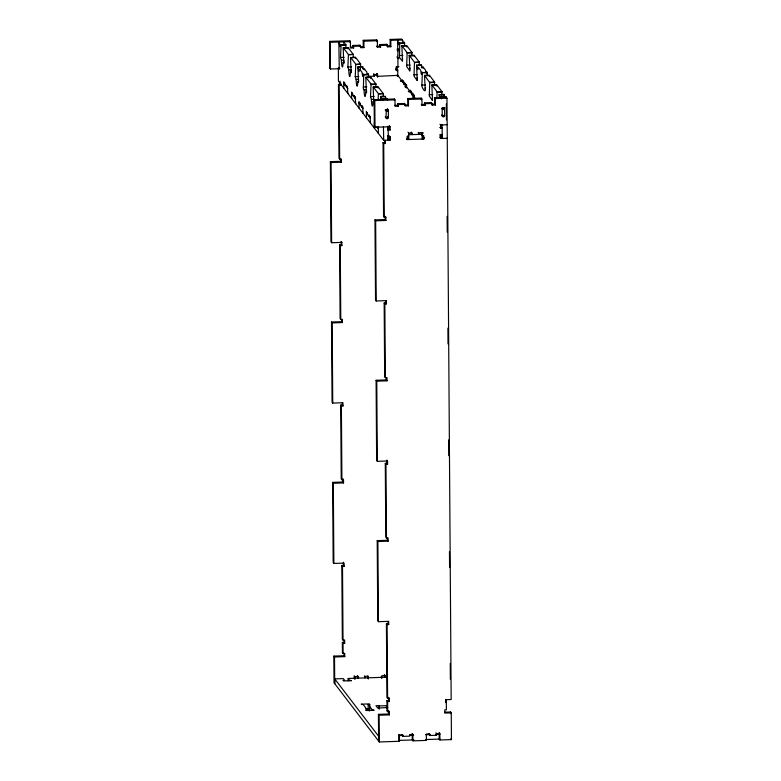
<?xml version="1.0" encoding="UTF-8"?>
<svg xmlns="http://www.w3.org/2000/svg" width="781" height="781" viewBox="0 0 781 781"><rect width="100%" height="100%" fill="white"/><g stroke="black" fill="none" stroke-linecap="round" stroke-linejoin="round"><path stroke-width="1.17" d="M353.276 54.397L348.023 47.514L343.181 47.67L348.433 54.524L353.276 54.367L348.424 54.973L347.877 67.283L348.795 69.831A5.711 0.771 88.1 0 0 349.624 76.479A5.711 0.771 88.1 0 0 350.376 71.901L351.147 72.76L350.542 57.716L355.394 57.589L355.433 58.448M360.627 64.003L355.775 64.53L360.627 64.003L355.375 57.111L350.542 57.687M383.256 93.574L378.004 86.681L373.162 86.837L378.414 93.7L383.256 93.544L378.404 94.15L378.17 99.431M419.329 62.099L414.076 55.207L409.234 55.363L414.486 62.226L419.329 62.07L414.477 62.665L414.018 76.099L417.103 80.482M427.256 72.428L422.414 72.584L427.246 72.867L426.709 71.784L426.553 72.994M358.499 82.366L357.883 66.902L362.726 66.717L363.458 69.158M348.082 48.842L348.043 47.983L343.191 48.08L343.767 63.202L343.025 62.295A5.711 0.771 88.1 0 1 342.273 66.873A5.711 0.771 88.1 0 1 341.443 60.225L340.526 57.677L341.072 45.366L345.924 44.79L341.082 44.927L340.516 44.302L340.018 46.704L338.847 41.998L339.257 69.021L338.583 68.142M367.871 74.498L368.066 73.697L368.554 74.781L363.702 74.937L363.165 73.853L362.677 76.294L361.984 72.252L359.641 69.177L359.026 71.54L357.883 66.902M404.148 42.233L404.617 43.306L399.774 43.463L399.218 42.399L398.72 44.8L397.549 40.095L397.841 51.077L397.148 49.974M434.607 82.454L429.755 82.63L424.513 75.327L429.355 75.171L434.607 82.034L434.461 85.49M345.924 45.181L345.788 48.227M373.689 102.36L373.006 101.471A5.711 0.771 88.1 0 1 372.254 106.05A5.711 0.771 88.1 0 1 371.424 99.402L370.506 96.854L371.063 84.123L365.811 77.241L370.653 77.075L375.905 83.938L375.768 87.404M409.761 70.876L406.667 66.483L407.135 52.649L401.883 45.757L406.725 45.601L411.977 52.464L411.831 55.929M422.404 73.004L421.857 85.1C421.31 87.15 425.733 93.622 425.255 89.532L424.522 75.767L429.374 75.64L429.413 76.499M436.833 98.269L437.116 91.816L431.864 84.934L436.706 84.778L441.958 91.631L441.812 95.097M353.276 54.816L353.168 57.081M355.775 64.579L355.228 76.792L356.146 79.437A5.711 0.771 88.1 0 0 356.976 86.086A5.711 0.771 88.1 0 0 357.727 81.507L358.411 82.395M371.053 84.543L375.905 84.387M383.256 93.993L383.149 96.248M407.126 53.069L411.968 52.913M419.319 62.509L419.182 65.526M437.106 92.236L441.948 92.08M360.412 68.953L360.451 68.191M360.48 67.439L360.617 64.423M363.38 88.888L363.702 74.937M368.417 77.797L368.554 74.781M399.452 57.413L399.774 43.463M404.519 45.571L404.617 43.306M427.148 75.132L427.246 72.867M432.391 100.446L429.296 96.053L429.755 82.63M387.825 116.73L388.391 117.462L385.97 117.54L386.37 109.857A1.425 1.386 -37.4 0 1 387.776 109.77L388.342 110.492L388.391 117.462A1.22 1.191 -37.4 0 1 387.191 118.712A1.22 1.191 -37.4 0 1 385.97 117.54L385.287 116.662M345.241 44.937L345.378 44.127M364.278 69.802L364.424 69.001M382.065 99.529L382.202 98.728L382.749 100.3M386.898 99.578L387.054 98.572L387.601 100.144M403.923 43.424L404.08 42.213M422.96 68.298L423.117 67.088M440.738 98.025L440.904 96.815L441.46 98.855M373.787 102.331L373.172 87.287L378.024 87.15L378.063 88.009M373.874 101.833L373.884 101.774A5.711 0.771 88.1 0 1 373.845 99.324L371.424 99.402M445.57 98.055L445.746 96.659L446.976 98.181L451.174 699.512L446.322 699.669L446.39 709.831L444.779 709.88L444.799 713.092L451.262 712.877L451.447 739.607L439.869 739.978L439.195 739.09L439.156 733.076M417.21 80.433L416.595 65.409L421.437 65.282L421.574 67.859M432.479 100.417L431.864 84.992M409.849 70.856L409.234 55.363M397.138 49.125L397.392 48.891A1.425 1.386 -37.4 0 1 398.144 48.656M412.641 93.144C410.24 92.841 413.012 96.19 414.486 95.565M404.792 82.893C402.361 82.581 405.173 85.949 406.637 85.314M339.842 68.699L330.412 69.011L329.738 68.123L329.553 41.393L349.742 40.739L350.425 41.627L350.464 48.041L353.695 47.934L353.012 45.444L360.012 45.22L360.705 47.709L363.926 47.602L363.887 41.188L363.204 40.3L376.667 39.86L377.35 40.749L377.399 47.163L380.63 47.065L379.937 44.566L386.937 44.341L387.63 46.831L390.861 46.723L390.812 40.309L390.139 39.431L401.717 39.05L402.898 40.622L403.142 42.613M329.553 41.393L330.226 42.281L350.425 41.627M363.887 41.188L377.35 40.749M390.812 40.309L402.391 39.938L402.4 40.876M399.784 43.014L404.626 42.887M353.686 46.333L360.685 46.108M380.611 45.454L387.62 45.23M350.191 47.143L353.022 47.045L353.695 47.934M360.422 46.811L363.253 46.714L363.926 47.602M376.92 46.274L379.947 46.177L380.63 47.065M390.861 46.723L390.178 45.845L386.946 45.942L387.63 46.831M401.883 45.815L406.745 46.069L406.784 46.928M407.135 52.649L411.977 52.464M340.526 57.443L344.157 57.325M399.228 55.529L402.859 55.412M409.244 55.832L414.086 55.676L414.135 56.535M341.443 60.225L343.865 60.147A5.711 0.771 88.1 0 0 343.982 63.027M347.877 67.049L351.509 66.932M406.579 65.135L410.21 65.018M416.595 65.379L421.428 64.813L422.179 67.478M329.738 68.123L330.675 68.093M338.222 67.849L339.159 67.82M357.893 67.351L362.726 66.746M398.945 66.785L396.113 66.873L396.143 70.075L397.754 70.026L397.802 76.538M348.795 69.831L351.216 69.753A5.711 0.771 88.1 0 0 351.304 72.233M363.712 74.488L368.554 74.361M373.66 73.648L374.343 74.527L377.574 74.429L377.594 77.231M373.552 75.249L376.92 75.142L377.819 76.323L397.793 75.376L402.02 80.892L400.399 80.941L402.469 81.488M355.228 76.645L358.86 76.528M413.93 74.742L417.562 74.625M368.232 76.333L374.353 76.138L374.343 74.527M365.811 77.29L370.672 77.553L370.711 78.412M356.146 79.437L358.567 79.359A5.711 0.771 88.1 0 0 358.635 81.429M338.466 84.416L340.086 84.358L340.76 85.246L339.149 85.295L338.466 84.416L338.983 158.172L339.657 159.06L341.277 159.012L341.297 162.214L331.066 162.546L330.392 161.657L340.623 161.325L341.297 162.214M371.063 84.123L375.905 83.938M429.765 82.19L434.607 82.034M363.155 87.013L366.787 86.886M421.857 85.1L425.489 84.983M431.873 85.402L436.725 85.246L436.764 86.105M406.54 86.808L404.929 86.857L406.999 87.394L409.859 91.143L408.248 91.192L408.697 91.787L410.318 91.738M363.39 88.907L364.073 89.795L366.494 89.717A5.711 0.771 88.1 0 0 366.611 92.597M437.116 91.816L441.958 91.631M370.506 96.61L374.138 96.493M429.208 94.706L432.84 94.589M380.659 99.49L380.513 96.444L385.355 96.288L386.087 98.728M439.41 98.445L439.215 94.54L444.057 94.384L444.828 97.283M380.523 96.912L385.375 96.756L385.463 98.474M439.225 95.009L444.077 94.852L444.213 97.43M414.389 97.059L412.768 97.108L414.838 97.645M382.27 98.738L387.112 98.582M440.972 96.834L445.814 96.678M390.1 129.978L389.416 129.09L387.806 129.138L388.479 130.027L390.1 129.978L390.07 126.766L374.997 127.254L374.314 126.376L374.128 99.646L394.327 98.992L395.001 99.88L395.049 106.294L398.281 106.187L397.588 103.697L404.587 103.463L405.28 105.962L408.512 105.855L408.463 99.441L407.789 98.552L421.252 98.113L421.935 99.002L421.974 105.415L425.206 105.308L424.513 102.819L431.522 102.594L432.205 105.084L435.437 104.976L435.398 98.562L434.714 97.674L446.293 97.303L446.302 98.23M374.128 99.646L374.812 100.534L395.001 99.88M408.463 99.441L421.935 99.002M435.398 98.562L446.976 98.181M398.271 104.586L405.271 104.351M425.196 103.707L432.196 103.483M394.776 105.386L397.597 105.298L398.281 106.187M405.007 105.054L407.838 104.966L408.512 105.855M425.206 105.308L424.532 104.42L421.301 104.527L421.974 105.415M431.522 102.594L431.532 104.195L434.763 104.088L435.437 104.976M442.505 107.807L444.926 107.729M374.314 126.376L375.261 126.337M440.015 124.238L440.699 125.126L446.986 124.687M440.142 127.44L441.655 127.391L442.339 128.279L440.718 128.328L440.045 127.44M408.014 132.223L408.688 133.112L411.919 133.004L411.929 134.615L411.245 132.419M423.429 133.024L421.271 133.092L422.179 134.283L422.209 139.086M411.255 133.727L412.134 133.697M408.717 134.713L422.179 134.283M338.358 68.679L338.446 81.204L383.705 140.346L390.168 140.131L390.149 136.919L388.528 136.978L387.854 136.089M408.717 136.324L407.096 136.372L407.116 139.584L423.819 139.038L423.79 135.826L422.179 135.884L422.15 132.672L418.919 132.78L418.938 134.381L418.245 132.399M440.094 134.391L440.767 135.279L442.388 135.23L441.704 134.342M422.384 137.876L424.532 137.798M390.295 139.213L387.874 139.301L387.845 135.689M408.824 138.618L406.442 138.696L407.116 139.584M440.094 134.996L440.113 137.602L442.271 137.524M440.113 137.602L440.787 138.481L447.249 138.276M383.051 142.659L384.662 142.611L385.345 143.499L383.725 143.548L383.051 142.659L383.569 216.425L384.242 217.313L385.863 217.255L385.882 220.467L375.651 220.798L374.968 219.91L385.199 219.578L385.882 220.467M330.392 161.657L330.949 241.837L331.632 242.725L341.863 242.393L341.883 245.605L340.262 245.654L339.589 244.765L341.199 244.717L341.883 245.605M374.968 219.91L375.534 300.089L376.208 300.978L386.439 300.646L386.458 303.848L384.848 303.907L384.164 303.018L385.785 302.96L386.458 303.848M339.589 244.765L340.106 318.531L340.78 319.419L342.4 319.361L342.42 322.573L332.189 322.904L331.505 322.016L341.736 321.684L342.42 322.573M384.164 303.018L384.682 376.774L385.365 377.662L386.976 377.613L387.005 380.816L376.764 381.157L376.091 380.269L386.322 379.937L387.005 380.816M331.505 322.016L332.071 402.195L332.745 403.084L342.976 402.752L343.005 405.954L341.385 406.003L340.711 405.124L342.322 405.066L343.005 405.954M376.091 380.269L376.647 460.439L377.33 461.327L387.561 460.995L387.581 464.207L385.97 464.256L385.287 463.367L386.907 463.318L387.581 464.207M340.711 405.124L341.219 478.88L341.902 479.768L343.513 479.719L343.542 482.922L333.311 483.254L332.628 482.375L342.859 482.033L343.542 482.922M385.287 463.367L385.804 537.133L386.478 538.021L388.098 537.963L388.118 541.174L377.887 541.506L377.213 540.618L387.444 540.286L388.118 541.174M332.628 482.375L333.184 562.545L333.868 563.433L344.099 563.101L344.118 566.313L342.508 566.362L341.824 565.473L343.445 565.424L344.118 566.313M377.213 540.618L377.77 620.797L378.443 621.686L388.684 621.354L388.704 624.556L387.083 624.615L386.41 623.726L388.02 623.668L388.704 624.556M341.824 565.473L342.342 639.239L343.025 640.127L344.636 640.069L344.655 643.28L343.044 643.329L342.361 642.441L343.982 642.392L344.655 643.28M342.361 642.441L342.439 652.604L343.24 652.574M342.439 652.604L343.113 653.492L344.733 653.433L344.753 656.645L334.522 656.977L333.838 656.089L344.07 655.757L344.753 656.645M354.174 675.741L354.857 676.629L358.089 676.522L358.098 678.133L357.415 675.936M384.34 675.165L385.023 677.254L385.013 675.653L381.782 675.75L381.802 678.562M357.425 677.244L358.733 677.195M384.35 676.366L385.218 676.336M435.915 732.783L436.608 735.272L429.609 735.507L429.599 733.896L426.367 734.003L426.406 740.417L412.944 740.857L412.905 734.443L409.674 734.55L409.683 736.151L402.684 736.376L402.664 734.775L399.433 734.882L399.481 741.296L379.283 741.95L334.737 683.697L334.707 678.884L343.318 678.611L344.626 680.31L343.015 680.368L343.464 680.954L351.538 680.69L349.478 680.153L348.17 678.455L386.78 677.195M386.41 623.726L386.927 697.492L387.601 698.37L389.221 698.321L389.241 701.533L387.62 701.582L386.946 700.694L388.557 700.645L389.241 701.533M368.134 704.54L369.755 704.491L369.784 709.294L368.173 709.353L368.134 704.54L372.107 709.724L374.167 710.261L366.094 710.525L365.645 709.939L367.255 709.88L363.292 704.696L361.222 704.159L369.296 703.896L369.755 704.491M379.42 708.328L379.175 705.624L375.944 705.731L377.76 708.094L387.766 707.469M379.4 705.917L386.4 705.692L386.419 708.103M365.869 708.816L369.335 708.709M386.946 700.694L387.015 710.847L387.718 710.827M387.015 710.847L387.698 711.735L389.309 711.686L389.329 714.888L379.097 715.22L378.424 714.342L388.655 714L389.329 714.888M444.936 712.174L450.588 711.989L451.262 712.877M436.599 733.671L439.83 733.564L439.869 739.978M399.247 735.585L403.318 735.448M410.025 735.233L413.608 735.116M425.577 734.726L430.37 734.57M436.354 734.374L439.937 734.257M399.286 740.388L413.95 739.91M425.616 739.539L439.976 739.07M387.21 108.92L387.679 111.146M423.175 67.088L425.518 70.153L425.772 72.174M345.436 44.127L345.924 44.761M364.473 69.001L366.816 72.067L367.05 73.853M416.585 64.969L417.718 69.636L418.274 67.254L420.666 70.31L421.349 74.361L421.867 71.94L422.414 72.613M439.215 94.54L440.054 98.084M443.803 107.397L444.623 108.959L442.202 109.037L441.695 108.168M444.33 115.197L444.672 115.637A1.22 1.191 -37.4 0 1 443.471 116.877A1.22 1.191 -37.4 0 1 442.251 115.715L441.851 115.197M399.462 57.433L402.469 61.299L401.893 46.235M397.158 56.798L397.89 57.765L397.959 67.117L397.558 66.6M431.532 104.195L432.205 105.084M441.919 124.55L442.407 138.432L441.402 137.124M397.754 70.026L397.08 69.138L395.557 69.187L396.143 70.075M376.715 46.274L377.399 47.163M376.891 73.541L377.574 74.429M423.819 139.038L423.136 138.149L423.117 135.543M373.669 75.249L374.353 76.138M411.245 132.126L411.919 133.004M350.532 57.277L355.785 64.159M380.513 96.444L381.304 99.568M387.669 109.701L388.342 110.59M385.414 110.004L385.921 110.668M385.248 109.975L385.921 110.863L388.342 110.785L387.435 108.998M389.397 125.878L390.07 126.766M387.952 126.151L388.547 140.18L387.884 139.311M383.442 126.756L383.705 140.346M389.465 136.04L390.149 136.919M390.168 140.131L389.485 139.243L389.465 136.236M374.49 121.943L374.275 128.025M343.767 83.391L347.838 88.712M351.616 93.642L355.687 98.962M358.996 103.297L363.067 108.627M366.396 112.962L370.467 118.282M376.959 126.756L378.316 128.533M385.863 217.255L385.179 216.376L385.199 219.578M341.863 242.393L341.18 241.505L341.199 244.717M387.561 460.995L386.878 460.107L386.907 463.318M343.513 479.719L342.839 478.831L342.859 482.033M450.774 738.719L451.447 739.607M439.147 732.676L439.83 733.564M435.925 734.384L436.608 735.272M384.34 674.764L385.013 675.653M429.609 735.507L428.925 733.71M425.733 739.529L426.406 740.417M389.221 698.321L388.538 697.433L388.557 700.645M412.905 734.443L412.222 733.554L412.27 739.968L412.944 740.857M388.635 710.798L389.309 711.686M357.405 675.633L358.089 676.522M402.684 736.376L401.99 734.491M399.481 741.296L398.808 740.408L398.759 734.394M368.173 709.353L369.472 711.052M334.707 678.884L378.609 736.249M344.48 44.966L343.689 41.842L343.699 42.779M365.82 77.709L366.396 92.773L365.654 91.865A5.711 0.771 88.1 0 1 364.903 96.444A5.711 0.771 88.1 0 1 364.073 89.795M362.784 68.045L362.833 68.904M446.341 103.98L446.449 119.903M447.123 216.347L447.24 232.142M447.904 328.108L448.011 343.904M448.685 439.879L448.792 455.665M449.465 551.64L449.573 567.426M450.246 663.401L450.354 679.187M450.588 711.989L450.598 713.658M443.94 107.866L443.959 109.721M441.655 127.391L441.665 128.26M441.714 135.142L441.724 137.544M445.648 699.425L445.668 702.597M440.699 125.126L440.718 128.328M440.767 135.279L440.787 138.481M434.714 97.674L434.763 104.088M424.513 102.819L424.532 104.42M421.252 98.113L421.262 99.714M421.476 132.389L421.496 134.791M414.399 98.26L414.379 95.448L413.92 94.862L413.93 96.463L413.09 93.779L413.11 96.58M411.607 94.911L411.587 91.807L411.128 91.211L411.148 92.822L410.298 90.127L410.318 92.939M408.688 133.112L408.746 139.526L407.838 138.344L407.828 135.943M407.789 98.552L407.838 104.966M406.55 88.009L406.53 85.197L406.081 84.612L406.091 86.213L405.251 83.528L405.271 86.33M404.587 103.463L404.607 105.074M403.757 84.358L403.738 81.556L403.289 80.96L403.299 82.571L402.459 79.877L402.479 82.688M397.588 103.697L397.597 105.298M397.06 66.766L397.09 70.944M397.119 75.122L397.119 75.952M394.327 98.992L394.337 100.193M390.139 39.431L390.178 45.845M389.397 126.083L389.416 129.09M387.806 129.138L387.806 130.007M386.937 44.341L386.946 45.649M387.493 116.681L387.503 118.487M385.326 140.287L385.345 143.499M384.652 140.473L384.662 142.611M385.765 300.822L385.785 302.96M386.302 377.799L386.322 379.937M387.425 538.148L387.444 540.286M388.011 621.53L388.02 623.668M388.635 711.198L388.655 714M383.725 143.548L384.242 217.313M384.848 303.907L385.365 377.662M385.97 464.256L386.478 538.021M387.083 624.615L387.601 698.37M387.62 701.582L387.698 711.735M379.937 44.566L379.947 46.177M378.307 126.932L378.346 133.346M377.858 126.942L377.867 127.938M377.487 126.952L377.487 127.449M376.667 39.86L376.676 41.071M376.891 73.736L376.911 76.343M381.118 676.873L381.128 677.674M379.175 705.624L379.205 709.236M374.812 100.534L374.997 127.254M375.651 220.798L376.208 300.978M376.764 381.157L377.33 461.327M377.887 541.506L378.443 621.686M379.097 715.22L379.283 741.95M378.424 714.342L378.609 741.062M370.506 123.095L370.009 116.086L370.018 117.687M369.638 117.199L369.179 115.002L369.188 116.603M367.675 114.631L367.216 112.444L367.226 114.046M366.845 113.548L366.387 111.361L366.435 117.775M368.339 679.001L368.32 676.19L365.088 676.297L365.098 677.898L364.415 675.907M363.204 40.3L363.253 46.714M367.646 676.112L367.656 678.113M363.097 113.43L362.618 106.431L362.628 108.032M362.247 107.544L361.788 105.347L361.798 106.948M360.012 45.22L360.021 46.421M360.285 104.976L359.826 102.78L359.836 104.381M359.455 103.893L358.996 101.696L359.026 108.11M355.716 103.775L355.218 96.766L355.238 98.377M354.857 97.879L354.389 95.682L354.408 97.293M353.012 45.444L353.022 47.045M352.895 95.321L352.436 93.124L352.446 94.726M352.065 94.237L351.606 92.041L351.645 98.455M354.857 676.629L354.877 679.441M349.742 40.739L349.751 41.94M354.183 676.541L354.193 678.552M347.877 93.525L347.379 86.515L347.389 88.126M347.008 87.628L346.549 85.432L346.559 87.042M345.046 85.07L344.587 82.874L344.597 84.475M344.216 83.987L343.757 81.79L343.806 88.204M348.17 678.455L348.189 680.856M340.75 83.108L340.76 85.246M340.057 81.156L340.086 84.358M340.604 159.187L340.623 161.325M341.727 319.546L341.736 321.684M342.312 402.928L342.322 405.066M343.415 562.213L343.445 565.424M343.962 640.254L343.982 642.392M344.06 653.346L344.07 655.757M339.149 85.295L339.657 159.06M340.262 245.654L340.78 319.419M341.385 406.003L341.902 479.768M342.508 566.362L343.025 640.127M343.044 643.329L343.113 653.492M330.226 42.281L330.412 69.011M331.066 162.546L331.632 242.725M332.189 322.904L332.745 403.084M333.311 483.254L333.868 563.433M334.522 656.977L334.707 683.697L334.024 682.819L333.838 656.089M398.827 49.545A1.425 1.386 -37.4 0 0 398.066 49.779L397.666 57.462A1.22 1.191 -37.4 0 0 398.886 58.634M398.212 57.745A1.22 1.191 -37.4 0 1 397.129 57.13M387.698 116.799A1.22 1.191 -37.4 0 1 385.433 117.209M443.911 115.197A1.22 1.191 -37.4 0 1 441.655 115.266M432.576 98.66A5.711 0.771 88.1 0 1 432.547 97.41M425.225 89.054A5.711 0.771 88.1 0 1 425.196 87.804M417.298 78.696A5.711 0.771 88.1 0 1 417.269 77.446M409.947 69.089A5.711 0.771 88.1 0 1 409.918 67.84M402.596 59.483A5.711 0.771 88.1 0 1 402.566 58.243M442.202 108.744L442.251 115.715L444.672 115.637L444.614 108.666L444.067 107.924A1.425 1.386 -37.4 0 0 442.651 108.032L442.202 108.744"/></g></svg>
